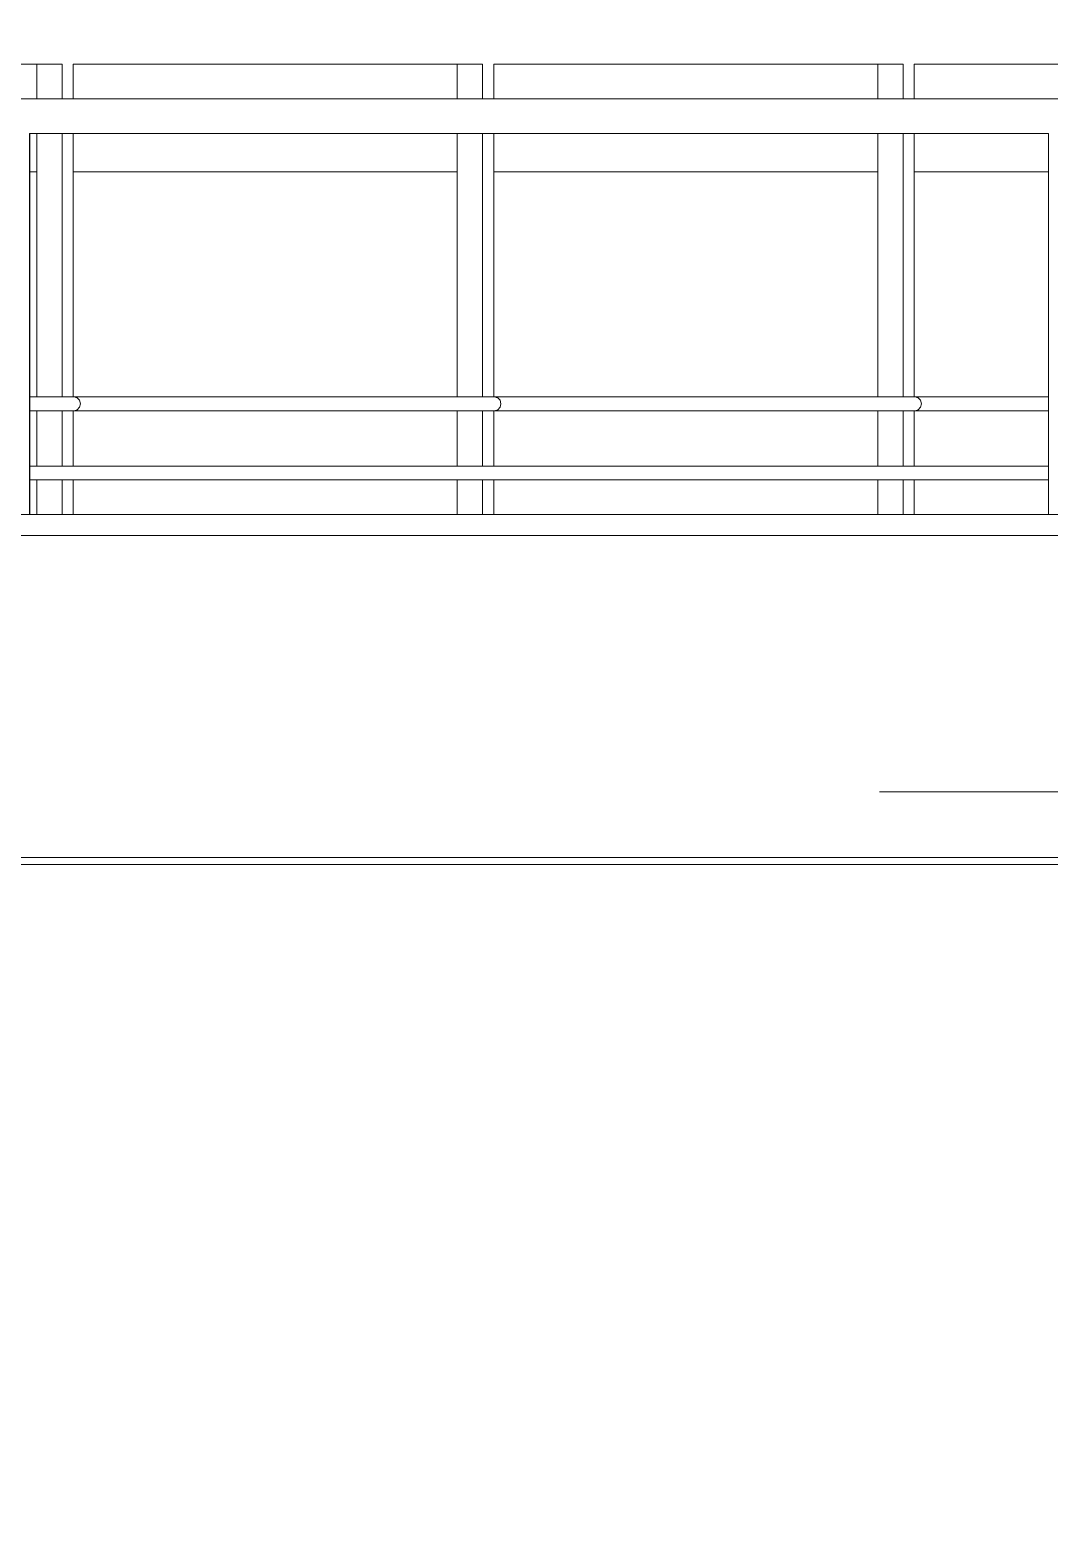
# Model space of a CAD drawing. Header units: millimetres. Extents: x -46169 to 174149, y -86316 to 18123.
# Drawn here: x 112667 to 114139, y -69298 to -67158 of the extents above; entities that cross this region are included whole.
import ezdxf

# ---------------------------------------------------------------- set-up
doc = ezdxf.new("R2010")
doc.units = ezdxf.units.MM
doc.header["$MEASUREMENT"] = 0
doc.linetypes.add('Dashed', pattern=[2822.222233, 1411.111116, -1411.111116])
doc.linetypes.add('Wipeout_Contour', pattern=[1000, 0, -1000])
doc.layers.add('A04_A04_1_A-35-M_FFE_Sanitary_Pen_No__105', color=7, linetype='Continuous', lineweight=15, true_color=0xa6a6a6)
doc.layers.add('A04_A04_1_New_A-25-M_Wall_Ext_Pen_No__64', color=7, linetype='Continuous', lineweight=20, true_color=0x606060)
doc.layers.add('A04_A04_1_New_A-25-M_Curtain_Wall', color=7, linetype='Continuous')
doc.layers.add('A04_A04_1_New_A-25-M_Wall_Ext', color=7, linetype='Continuous')
doc.layers.add('A04_A04_1_New_A-25-M_Curtain_Wall_Pen_No__87', color=8, linetype='Continuous', lineweight=20)
doc.layers.add('A04_A04_1_New_A-25-M_Wall_Ext_Pen_No__87', color=8, linetype='Continuous', lineweight=20)

msp = doc.modelspace()

# ---------------------------------------------------------------- wipeouts: each hides what was drawn before it
at = {"color": 254, "linetype": 'Wipeout_Contour', "lineweight": 0, "ltscale": 531857.36797}
msp.add_wipeout([(109955.2, -68352.9), (109955.2, -68362.9), (118100.2, -68362.9), (118100.2, -68352.9)], dxfattribs=at).dxf.layer = 'A04_A04_1_New_A-25-M_Curtain_Wall'
at = {"color": 254, "linetype": 'Wipeout_Contour', "lineweight": 0, "ltscale": 530120.140898}
msp.add_wipeout([(114542.8, -67157.9), (113936, -67157.9), (113936, -67207.9), (114542.8, -67207.9)], dxfattribs=at).dxf.layer = 'A04_A04_1_New_A-25-M_Wall_Ext'
at = {"color": 254, "linetype": 'Wipeout_Contour', "lineweight": 0, "ltscale": 525430.320539}
msp.add_wipeout([(112677.6, -67362.9), (112667.5, -67362.9), (112667.5, -67687.9), (112677.6, -67687.9)], dxfattribs=at).dxf.layer = 'A04_A04_1_New_A-25-M_Wall_Ext'
at = {"color": 254, "linetype": 'Wipeout_Contour', "lineweight": 0, "ltscale": 526579.835111}
msp.add_wipeout([(112730.3, -67362.9), (112730.3, -67687.9), (113284.5, -67687.9), (113284.5, -67362.9)], dxfattribs=at).dxf.layer = 'A04_A04_1_New_A-25-M_Wall_Ext'
at = {"color": 254, "linetype": 'Wipeout_Contour', "lineweight": 0, "ltscale": 528665.019899}
msp.add_wipeout([(113337.2, -67362.9), (113337.2, -67687.9), (113891.3, -67687.9), (113891.3, -67362.9)], dxfattribs=at).dxf.layer = 'A04_A04_1_New_A-25-M_Wall_Ext'
at = {"color": 254, "linetype": 'Wipeout_Contour', "lineweight": 0, "ltscale": 530131.877243}
msp.add_wipeout([(113944, -67687.9), (114137.4, -67687.9), (114137.4, -67362.9), (113944, -67362.9)], dxfattribs=at).dxf.layer = 'A04_A04_1_New_A-25-M_Wall_Ext'
at = {"color": 254, "linetype": 'Wipeout_Contour', "lineweight": 0, "ltscale": 525888.107772}
msp.add_wipeout([(112667.5, -67707.9), (112667.5, -67787.9), (112677.6, -67787.9), (112677.6, -67707.9)], dxfattribs=at).dxf.layer = 'A04_A04_1_New_A-25-M_Wall_Ext'
at = {"color": 254, "linetype": 'Wipeout_Contour', "lineweight": 0, "ltscale": 527036.624929}
msp.add_wipeout([(113284.5, -67707.9), (112730.3, -67707.9), (112730.3, -67787.9), (113284.5, -67787.9)], dxfattribs=at).dxf.layer = 'A04_A04_1_New_A-25-M_Wall_Ext'
at = {"color": 254, "linetype": 'Wipeout_Contour', "lineweight": 0, "ltscale": 529120.008796}
msp.add_wipeout([(113337.2, -67787.9), (113891.3, -67787.9), (113891.3, -67707.9), (113337.2, -67707.9)], dxfattribs=at).dxf.layer = 'A04_A04_1_New_A-25-M_Wall_Ext'
at = {"color": 254, "linetype": 'Wipeout_Contour', "lineweight": 0, "ltscale": 530585.606446}
msp.add_wipeout([(114137.4, -67707.9), (113944, -67707.9), (113944, -67787.9), (114137.4, -67787.9)], dxfattribs=at).dxf.layer = 'A04_A04_1_New_A-25-M_Wall_Ext'
at = {"color": 254, "linetype": 'Wipeout_Contour', "lineweight": 0, "ltscale": 526063.38046}
msp.add_wipeout([(112667.5, -67807.9), (112667.5, -67857.9), (112677.6, -67857.9), (112677.6, -67807.9)], dxfattribs=at).dxf.layer = 'A04_A04_1_New_A-25-M_Wall_Ext'
at = {"color": 254, "linetype": 'Wipeout_Contour', "lineweight": 0, "ltscale": 527211.516402}
msp.add_wipeout([(113284.5, -67807.9), (112730.3, -67807.9), (112730.3, -67857.9), (113284.5, -67857.9)], dxfattribs=at).dxf.layer = 'A04_A04_1_New_A-25-M_Wall_Ext'
at = {"color": 254, "linetype": 'Wipeout_Contour', "lineweight": 0, "ltscale": 529294.211898}
msp.add_wipeout([(113337.2, -67857.9), (113891.3, -67857.9), (113891.3, -67807.9), (113337.2, -67807.9)], dxfattribs=at).dxf.layer = 'A04_A04_1_New_A-25-M_Wall_Ext'
at = {"color": 254, "linetype": 'Wipeout_Contour', "lineweight": 0, "ltscale": 530759.328002}
msp.add_wipeout([(114137.4, -67807.9), (113944, -67807.9), (113944, -67857.9), (114137.4, -67857.9)], dxfattribs=at).dxf.layer = 'A04_A04_1_New_A-25-M_Wall_Ext'

# ---------------------------------------------------------------- next in the draw order: wipeouts: each hides what was drawn before it
at = {"color": 254, "linetype": 'Wipeout_Contour', "lineweight": 0, "ltscale": 5627447.604024815}
msp.add_wipeout([(109935.2, -69331.1), (111402.3, -69331.1), (111402.3, -69307.9), (111414.6, -69307.9), (111414.6, -69331.1), (112402, -69331.1), (112402, -69307.9), (112414.3, -69307.9), (112414.3, -69331.1), (112801.7, -69331.1), (112801.7, -69307.9), (112813.9, -69307.9), (112813.9, -69331.1), (113751.7, -69331.1), (113751.7, -69307.9), (113763.9, -69307.9), (113763.9, -69331.1), (114751.7, -69331.1), (114751.7, -69307.9), (114763.9, -69307.9), (114763.9, -69331.1), (115151.6, -69331.1), (115151.6, -69307.9), (115163.8, -69307.9), (115163.8, -69331.1), (116101.8, -69331.1), (116101.8, -69307.9), (116114, -69307.9), (116114, -69331.1), (117101.9, -69331.1), (117101.9, -69307.9), (117114.1, -69307.9), (117114.1, -69331.1), (117502, -69331.1), (117502, -69307.9), (117514.2, -69307.9), (117514.2, -69331.1), (118172.9, -69331.1), (118172.9, -69307.9), (118175.2, -69307.9), (118175.2, -68362.9), (109935.2, -68362.9)], dxfattribs=at).dxf.layer = 'A04_A04_1_New_A-25-M_Curtain_Wall'
at = {"color": 254, "linetype": 'Wipeout_Contour', "lineweight": 0, "ltscale": 529175.568403}
msp.add_wipeout([(113927.9, -67257.9), (113944, -67257.9), (113944, -67207.9), (113927.9, -67207.9)], dxfattribs=at).dxf.layer = 'A04_A04_1_New_A-25-M_Wall_Ext'
at = {"color": 254, "linetype": 'Wipeout_Contour', "lineweight": 0, "ltscale": 525544.46494}
msp.add_wipeout([(112714.3, -67307.9), (112714.3, -67687.9), (112730.3, -67687.9), (112730.3, -67307.9)], dxfattribs=at).dxf.layer = 'A04_A04_1_New_A-25-M_Wall_Ext'
at = {"color": 254, "linetype": 'Wipeout_Contour', "lineweight": 0, "ltscale": 527628.497387}
msp.add_wipeout([(113321.1, -67307.9), (113321.1, -67687.9), (113337.2, -67687.9), (113337.2, -67307.9)], dxfattribs=at).dxf.layer = 'A04_A04_1_New_A-25-M_Wall_Ext'
at = {"color": 254, "linetype": 'Wipeout_Contour', "lineweight": 0, "ltscale": 529715.45397}
msp.add_wipeout([(113944, -67307.9), (113927.9, -67307.9), (113927.9, -67687.9), (113944, -67687.9)], dxfattribs=at).dxf.layer = 'A04_A04_1_New_A-25-M_Wall_Ext'
at = {"color": 254, "linetype": 'Wipeout_Contour', "lineweight": 0, "ltscale": 526058.514372}
msp.add_wipeout([(112730.3, -67707.9), (112714.3, -67707.9), (112714.3, -67787.9), (112730.3, -67787.9)], dxfattribs=at).dxf.layer = 'A04_A04_1_New_A-25-M_Wall_Ext'
at = {"color": 254, "linetype": 'Wipeout_Contour', "lineweight": 0, "ltscale": 528140.517301}
msp.add_wipeout([(113321.1, -67787.9), (113337.2, -67787.9), (113337.2, -67707.9), (113321.1, -67707.9)], dxfattribs=at).dxf.layer = 'A04_A04_1_New_A-25-M_Wall_Ext'
at = {"color": 254, "linetype": 'Wipeout_Contour', "lineweight": 0, "ltscale": 530225.457544}
msp.add_wipeout([(113927.9, -67707.9), (113927.9, -67787.9), (113944, -67787.9), (113944, -67707.9)], dxfattribs=at).dxf.layer = 'A04_A04_1_New_A-25-M_Wall_Ext'
at = {"color": 254, "linetype": 'Wipeout_Contour', "lineweight": 0, "ltscale": 526233.730384}
msp.add_wipeout([(112714.3, -67857.9), (112730.3, -67857.9), (112730.3, -67807.9), (112714.3, -67807.9)], dxfattribs=at).dxf.layer = 'A04_A04_1_New_A-25-M_Wall_Ext'
at = {"color": 254, "linetype": 'Wipeout_Contour', "lineweight": 0, "ltscale": 528315.04276}
msp.add_wipeout([(113337.2, -67807.9), (113321.1, -67807.9), (113321.1, -67857.9), (113337.2, -67857.9)], dxfattribs=at).dxf.layer = 'A04_A04_1_New_A-25-M_Wall_Ext'
at = {"color": 254, "linetype": 'Wipeout_Contour', "lineweight": 0, "ltscale": 530399.296924}
msp.add_wipeout([(113927.9, -67857.9), (113944, -67857.9), (113944, -67807.9), (113927.9, -67807.9)], dxfattribs=at).dxf.layer = 'A04_A04_1_New_A-25-M_Wall_Ext'

# ---------------------------------------------------------------- next in the draw order: wipeouts: each hides what was drawn before it
at = {"color": 254, "linetype": 'Wipeout_Contour', "lineweight": 0, "ltscale": 529084.793087}
msp.add_wipeout([(113927.9, -67207.9), (113891.3, -67207.9), (113891.3, -67257.9), (113927.9, -67257.9)], dxfattribs=at).dxf.layer = 'A04_A04_1_New_A-25-M_Wall_Ext'
at = {"color": 254, "linetype": 'Wipeout_Contour', "lineweight": 0, "ltscale": 525454.036142}
msp.add_wipeout([(112677.6, -67687.9), (112714.3, -67687.9), (112714.3, -67307.9), (112677.6, -67307.9)], dxfattribs=at).dxf.layer = 'A04_A04_1_New_A-25-M_Wall_Ext'
at = {"color": 254, "linetype": 'Wipeout_Contour', "lineweight": 0, "ltscale": 527537.940813}
msp.add_wipeout([(113321.1, -67307.9), (113284.5, -67307.9), (113284.5, -67687.9), (113321.1, -67687.9)], dxfattribs=at).dxf.layer = 'A04_A04_1_New_A-25-M_Wall_Ext'
at = {"color": 254, "linetype": 'Wipeout_Contour', "lineweight": 0, "ltscale": 529624.771163}
msp.add_wipeout([(113927.9, -67307.9), (113891.3, -67307.9), (113891.3, -67687.9), (113927.9, -67687.9)], dxfattribs=at).dxf.layer = 'A04_A04_1_New_A-25-M_Wall_Ext'
at = {"color": 254, "linetype": 'Wipeout_Contour', "lineweight": 0, "ltscale": 525968.173991}
msp.add_wipeout([(112677.6, -67787.9), (112714.3, -67787.9), (112714.3, -67707.9), (112677.6, -67707.9)], dxfattribs=at).dxf.layer = 'A04_A04_1_New_A-25-M_Wall_Ext'
at = {"color": 254, "linetype": 'Wipeout_Contour', "lineweight": 0, "ltscale": 528050.048637}
msp.add_wipeout([(113284.5, -67787.9), (113321.1, -67787.9), (113321.1, -67707.9), (113284.5, -67707.9)], dxfattribs=at).dxf.layer = 'A04_A04_1_New_A-25-M_Wall_Ext'
at = {"color": 254, "linetype": 'Wipeout_Contour', "lineweight": 0, "ltscale": 530134.862029}
msp.add_wipeout([(113927.9, -67707.9), (113891.3, -67707.9), (113891.3, -67787.9), (113927.9, -67787.9)], dxfattribs=at).dxf.layer = 'A04_A04_1_New_A-25-M_Wall_Ext'
at = {"color": 254, "linetype": 'Wipeout_Contour', "lineweight": 0, "ltscale": 530510.077322}
msp.add_wipeout([(113949.7, -67706.6), (114137.4, -67706.6), (114137.4, -67702.9), (113953.1, -67702.9)], dxfattribs=at).dxf.layer = 'A04_A04_1_New_A-25-M_Wall_Ext'
at = {"color": 254, "linetype": 'Wipeout_Contour', "lineweight": 0, "ltscale": 526143.420091}
msp.add_wipeout([(112677.6, -67807.9), (112677.6, -67857.9), (112714.3, -67857.9), (112714.3, -67807.9)], dxfattribs=at).dxf.layer = 'A04_A04_1_New_A-25-M_Wall_Ext'
at = {"color": 254, "linetype": 'Wipeout_Contour', "lineweight": 0, "ltscale": 528224.603974}
msp.add_wipeout([(113284.5, -67807.9), (113284.5, -67857.9), (113321.1, -67857.9), (113321.1, -67807.9)], dxfattribs=at).dxf.layer = 'A04_A04_1_New_A-25-M_Wall_Ext'
at = {"color": 254, "linetype": 'Wipeout_Contour', "lineweight": 0, "ltscale": 530308.731109}
msp.add_wipeout([(113891.3, -67857.9), (113927.9, -67857.9), (113927.9, -67807.9), (113891.3, -67807.9)], dxfattribs=at).dxf.layer = 'A04_A04_1_New_A-25-M_Wall_Ext'

# ---------------------------------------------------------------- next in the draw order: linework, layer by layer
at = {"layer": 'A04_A04_1_New_A-25-M_Wall_Ext_Pen_No__87', "linetype": 'Continuous'}
for p, q in [((112667.5, -67362.9), (112677.6, -67362.9)), ((112730.3, -67362.9), (113284.5, -67362.9)), ((113337.2, -67362.9), (113891.3, -67362.9))]:
    msp.add_line(p, q, dxfattribs=at)

# ---------------------------------------------------------------- next in the draw order: wipeouts: each hides what was drawn before it
at = {"color": 254, "linetype": 'Wipeout_Contour', "lineweight": 0, "ltscale": 528029.208379}
msp.add_wipeout([(113329.1, -67207.9), (113936, -67207.9), (113936, -67157.9), (113329.1, -67157.9)], dxfattribs=at).dxf.layer = 'A04_A04_1_New_A-25-M_Wall_Ext'
at = {"color": 254, "linetype": 'Wipeout_Contour', "lineweight": 0, "ltscale": 530505.181448}
msp.add_wipeout([(113954.3, -67697.9), (113953.1, -67702.9), (114137.4, -67702.9), (114137.4, -67697.9)], dxfattribs=at).dxf.layer = 'A04_A04_1_New_A-25-M_Wall_Ext'

# ---------------------------------------------------------------- next in the draw order: linework, layer by layer
at = {"layer": 'A04_A04_1_New_A-25-M_Wall_Ext_Pen_No__64', "linetype": 'Continuous'}
msp.add_line((113944, -67207.9), (114534.8, -67207.9), dxfattribs=at)

# ---------------------------------------------------------------- next in the draw order: wipeouts: each hides what was drawn before it
at = {"color": 254, "linetype": 'Wipeout_Contour', "lineweight": 0, "ltscale": 527086.47528}
msp.add_wipeout([(113321.1, -67207.9), (113321.1, -67257.9), (113337.2, -67257.9), (113337.2, -67207.9)], dxfattribs=at).dxf.layer = 'A04_A04_1_New_A-25-M_Wall_Ext'
at = {"color": 254, "linetype": 'Wipeout_Contour', "lineweight": 0, "ltscale": 530494.972512}
msp.add_wipeout([(113953.1, -67692.9), (113954.3, -67697.9), (114137.4, -67697.9), (114137.4, -67692.9)], dxfattribs=at).dxf.layer = 'A04_A04_1_New_A-25-M_Wall_Ext'

# ---------------------------------------------------------------- next in the draw order: wipeouts: each hides what was drawn before it
at = {"color": 254, "linetype": 'Wipeout_Contour', "lineweight": 0, "ltscale": 526995.825609}
msp.add_wipeout([(113284.5, -67207.9), (113284.5, -67257.9), (113321.1, -67257.9), (113321.1, -67207.9)], dxfattribs=at).dxf.layer = 'A04_A04_1_New_A-25-M_Wall_Ext'
at = {"color": 254, "linetype": 'Wipeout_Contour', "lineweight": 0, "ltscale": 530508.359687}
msp.add_wipeout([(113945.1, -67707.9), (114137.4, -67707.9), (114137.4, -67706.6), (113949.7, -67706.6)], dxfattribs=at).dxf.layer = 'A04_A04_1_New_A-25-M_Wall_Ext'
at = {"color": 254, "linetype": 'Wipeout_Contour', "lineweight": 0, "ltscale": 530482.185775}
msp.add_wipeout([(114137.4, -67689.3), (113949.7, -67689.3), (113953.1, -67692.9), (114137.4, -67692.9)], dxfattribs=at).dxf.layer = 'A04_A04_1_New_A-25-M_Wall_Ext'

# ---------------------------------------------------------------- next in the draw order: wipeouts: each hides what was drawn before it
at = {"color": 254, "linetype": 'Wipeout_Contour', "lineweight": 0, "ltscale": 525941.166247}
msp.add_wipeout([(112722.3, -67207.9), (113329.1, -67207.9), (113329.1, -67157.9), (112722.3, -67157.9)], dxfattribs=at).dxf.layer = 'A04_A04_1_New_A-25-M_Wall_Ext'
at = {"color": 254, "linetype": 'Wipeout_Contour', "lineweight": 0, "ltscale": 530470.258661}
msp.add_wipeout([(114137.4, -67687.9), (113945.1, -67687.9), (113949.7, -67689.3), (114137.4, -67689.3)], dxfattribs=at).dxf.layer = 'A04_A04_1_New_A-25-M_Wall_Ext'
at = {"color": 254, "linetype": 'Wipeout_Contour', "lineweight": 0, "ltscale": 529147.521526}
msp.add_wipeout([(113346.2, -67702.9), (113342.9, -67706.6), (113949.7, -67706.6), (113953.1, -67702.9)], dxfattribs=at).dxf.layer = 'A04_A04_1_New_A-25-M_Wall_Ext'

# ---------------------------------------------------------------- next in the draw order: linework, layer by layer
at = {"layer": 'A04_A04_1_New_A-25-M_Wall_Ext_Pen_No__64', "linetype": 'Continuous'}
msp.add_line((113337.2, -67207.9), (113927.9, -67207.9), dxfattribs=at)

# ---------------------------------------------------------------- next in the draw order: wipeouts: each hides what was drawn before it
at = {"color": 254, "linetype": 'Wipeout_Contour', "lineweight": 0, "ltscale": 525000.292323}
msp.add_wipeout([(112714.3, -67257.9), (112730.3, -67257.9), (112730.3, -67207.9), (112714.3, -67207.9)], dxfattribs=at).dxf.layer = 'A04_A04_1_New_A-25-M_Wall_Ext'
at = {"color": 254, "linetype": 'Wipeout_Contour', "lineweight": 0, "ltscale": 529146.523892}
msp.add_wipeout([(113347.5, -67697.9), (113346.2, -67702.9), (113953.1, -67702.9), (113954.3, -67697.9)], dxfattribs=at).dxf.layer = 'A04_A04_1_New_A-25-M_Wall_Ext'

# ---------------------------------------------------------------- next in the draw order: wipeouts: each hides what was drawn before it
at = {"color": 254, "linetype": 'Wipeout_Contour', "lineweight": 0, "ltscale": 524909.76982}
msp.add_wipeout([(112714.3, -67207.9), (112677.6, -67207.9), (112677.6, -67257.9), (112714.3, -67257.9)], dxfattribs=at).dxf.layer = 'A04_A04_1_New_A-25-M_Wall_Ext'
at = {"color": 254, "linetype": 'Wipeout_Contour', "lineweight": 0, "ltscale": 529136.288677}
msp.add_wipeout([(113346.2, -67692.9), (113347.5, -67697.9), (113954.3, -67697.9), (113953.1, -67692.9)], dxfattribs=at).dxf.layer = 'A04_A04_1_New_A-25-M_Wall_Ext'

# ---------------------------------------------------------------- next in the draw order: wipeouts: each hides what was drawn before it
at = {"color": 254, "linetype": 'Wipeout_Contour', "lineweight": 0, "ltscale": 523856.049022}
msp.add_wipeout([(112115.5, -67207.9), (112722.3, -67207.9), (112722.3, -67157.9), (112115.5, -67157.9)], dxfattribs=at).dxf.layer = 'A04_A04_1_New_A-25-M_Wall_Ext'
at = {"color": 254, "linetype": 'Wipeout_Contour', "lineweight": 0, "ltscale": 527442.8275}
msp.add_wipeout([(112647.4, -67307.9), (114157.4, -67307.9), (114157.4, -67257.9), (112647.4, -67257.9)], dxfattribs=at).dxf.layer = 'A04_A04_1_New_A-25-M_Wall_Ext'
at = {"color": 254, "linetype": 'Wipeout_Contour', "lineweight": 0, "ltscale": 529139.014234}
msp.add_wipeout([(113338.3, -67707.9), (113945.1, -67707.9), (113949.7, -67706.6), (113342.9, -67706.6)], dxfattribs=at).dxf.layer = 'A04_A04_1_New_A-25-M_Wall_Ext'
at = {"color": 254, "linetype": 'Wipeout_Contour', "lineweight": 0, "ltscale": 529119.558013}
msp.add_wipeout([(113342.9, -67689.3), (113346.2, -67692.9), (113953.1, -67692.9), (113949.7, -67689.3)], dxfattribs=at).dxf.layer = 'A04_A04_1_New_A-25-M_Wall_Ext'

# ---------------------------------------------------------------- next in the draw order: linework, layer by layer
at = {"layer": 'A04_A04_1_New_A-25-M_Wall_Ext_Pen_No__64', "linetype": 'Continuous'}
for p, q in [((112123.5, -67207.9), (112714.3, -67207.9)), ((112677.6, -67257.9), (112677.6, -67207.9)), ((112714.3, -67257.9), (112714.3, -67207.9)), ((112730.3, -67257.9), (112730.3, -67207.9)), ((112730.3, -67207.9), (113321.1, -67207.9)), ((113284.5, -67257.9), (113284.5, -67207.9)), ((113321.1, -67257.9), (113321.1, -67207.9)), ((113337.2, -67257.9), (113337.2, -67207.9)), ((113891.3, -67257.9), (113891.3, -67207.9)), ((113927.9, -67257.9), (113927.9, -67207.9)), ((113944, -67257.9), (113944, -67207.9)), ((112647.4, -67257.9), (114157.4, -67257.9)), ((113945.1, -67707.9), (113949.7, -67706.6)), ((113949.7, -67706.6), (113953.1, -67702.9))]:
    msp.add_line(p, q, dxfattribs=at)

# ---------------------------------------------------------------- next in the draw order: wipeouts: each hides what was drawn before it
at = {"color": 254, "linetype": 'Wipeout_Contour', "lineweight": 0, "ltscale": 530651.214028}
msp.add_wipeout([(114177.4, -67307.9), (114137.4, -67307.9), (114137.4, -67857.9), (114177.4, -67857.9)], dxfattribs=at).dxf.layer = 'A04_A04_1_New_A-25-M_Wall_Ext'
at = {"color": 254, "linetype": 'Wipeout_Contour', "lineweight": 0, "ltscale": 529100.814452}
msp.add_wipeout([(113945.1, -67687.9), (113338.3, -67687.9), (113342.9, -67689.3), (113949.7, -67689.3)], dxfattribs=at).dxf.layer = 'A04_A04_1_New_A-25-M_Wall_Ext'
at = {"color": 254, "linetype": 'Wipeout_Contour', "lineweight": 0, "ltscale": 527063.625899}
msp.add_wipeout([(112736, -67706.6), (113342.9, -67706.6), (113346.2, -67702.9), (112739.4, -67702.9)], dxfattribs=at).dxf.layer = 'A04_A04_1_New_A-25-M_Wall_Ext'

# ---------------------------------------------------------------- next in the draw order: linework, layer by layer
at = {"layer": 'A04_A04_1_New_A-25-M_Wall_Ext_Pen_No__64', "linetype": 'Continuous'}
for p, q in [((112667.4, -67307.9), (114137.4, -67307.9)), ((113891.3, -67687.9), (113891.3, -67307.9)), ((113927.9, -67687.9), (113927.9, -67307.9)), ((113944, -67687.9), (113944, -67307.9)), ((114137.4, -67687.9), (113945.1, -67687.9)), ((113949.7, -67689.3), (113945.1, -67687.9)), ((114137.4, -67707.9), (113945.1, -67707.9)), ((113953.1, -67692.9), (113949.7, -67689.3)), ((113954.3, -67697.9), (113953.1, -67692.9)), ((113953.1, -67702.9), (113954.3, -67697.9))]:
    msp.add_line(p, q, dxfattribs=at)
at = {"layer": 'A04_A04_1_New_A-25-M_Wall_Ext_Pen_No__87', "linetype": 'Continuous'}
msp.add_line((113944, -67362.9), (114137.4, -67362.9), dxfattribs=at)

# ---------------------------------------------------------------- next in the draw order: wipeouts: each hides what was drawn before it
at = {"color": 254, "linetype": 'Wipeout_Contour', "lineweight": 0, "ltscale": 1061988.203704401}
msp.add_wipeout([(109930.2, -67857.9), (109930.2, -67907.9), (109935.2, -67907.9), (109935.2, -67887.9), (118175.2, -67887.9), (118175.2, -67907.9), (118180.2, -67907.9), (118180.2, -67857.9)], dxfattribs=at).dxf.layer = 'A04_A04_1_New_A-25-M_Curtain_Wall'
at = {"color": 254, "linetype": 'Wipeout_Contour', "lineweight": 0, "ltscale": 527062.582156}
msp.add_wipeout([(112739.4, -67702.9), (113346.2, -67702.9), (113347.5, -67697.9), (112740.6, -67697.9)], dxfattribs=at).dxf.layer = 'A04_A04_1_New_A-25-M_Wall_Ext'
at = {"color": 254, "linetype": 'Wipeout_Contour', "lineweight": 0, "ltscale": 528477.911255}
msp.add_wipeout([(112667.5, -67787.9), (112667.5, -67789.3), (114137.4, -67789.3), (114137.4, -67787.9)], dxfattribs=at).dxf.layer = 'A04_A04_1_New_A-25-M_Wall_Ext'

# ---------------------------------------------------------------- next in the draw order: linework, layer by layer
at = {"layer": 'A04_A04_1_New_A-25-M_Curtain_Wall_Pen_No__87', "linetype": 'Continuous'}
msp.add_line((118180.2, -67857.9), (109930.2, -67857.9), dxfattribs=at)

# ---------------------------------------------------------------- next in the draw order: wipeouts: each hides what was drawn before it
at = {"color": 254, "linetype": 'Wipeout_Contour', "lineweight": 0, "ltscale": 531465.678895}
msp.add_wipeout([(109935.2, -67887.9), (109935.2, -68352.9), (118175.2, -68352.9), (118175.2, -67887.9)], dxfattribs=at).dxf.layer = 'A04_A04_1_New_A-25-M_Curtain_Wall'
at = {"color": 254, "linetype": 'Wipeout_Contour', "lineweight": 0, "ltscale": 527052.306471}
msp.add_wipeout([(113346.2, -67692.9), (112739.4, -67692.9), (112740.6, -67697.9), (113347.5, -67697.9)], dxfattribs=at).dxf.layer = 'A04_A04_1_New_A-25-M_Wall_Ext'
at = {"color": 254, "linetype": 'Wipeout_Contour', "lineweight": 0, "ltscale": 528483.042369}
msp.add_wipeout([(112667.5, -67789.3), (112667.5, -67792.9), (114137.4, -67792.9), (114137.4, -67789.3)], dxfattribs=at).dxf.layer = 'A04_A04_1_New_A-25-M_Wall_Ext'

# ---------------------------------------------------------------- next in the draw order: linework, layer by layer
at = {"layer": 'A04_A04_1_A-35-M_FFE_Sanitary_Pen_No__105', "linetype": 'Dashed'}
msp.add_line((105427.1, -68257.9), (131120.2, -68257.9), dxfattribs=at)
at = {"layer": 'A04_A04_1_New_A-25-M_Curtain_Wall_Pen_No__87', "linetype": 'Continuous'}
for p, q in [((118175.2, -67887.9), (109935.2, -67887.9)), ((109935.2, -68352.9), (118175.2, -68352.9)), ((118175.2, -68362.9), (109935.2, -68362.9))]:
    msp.add_line(p, q, dxfattribs=at)

# ---------------------------------------------------------------- next in the draw order: wipeouts: each hides what was drawn before it
at = {"color": 254, "linetype": 'Wipeout_Contour', "lineweight": 0, "ltscale": 527055.158025}
msp.add_wipeout([(112736, -67706.6), (112731.5, -67707.9), (113338.3, -67707.9), (113342.9, -67706.6)], dxfattribs=at).dxf.layer = 'A04_A04_1_New_A-25-M_Wall_Ext'
at = {"color": 254, "linetype": 'Wipeout_Contour', "lineweight": 0, "ltscale": 527035.551818}
msp.add_wipeout([(113342.9, -67689.3), (112736, -67689.3), (112739.4, -67692.9), (113346.2, -67692.9)], dxfattribs=at).dxf.layer = 'A04_A04_1_New_A-25-M_Wall_Ext'
at = {"color": 254, "linetype": 'Wipeout_Contour', "lineweight": 0, "ltscale": 528491.929951}
msp.add_wipeout([(114137.4, -67792.9), (112667.5, -67792.9), (112667.5, -67797.9), (114137.4, -67797.9)], dxfattribs=at).dxf.layer = 'A04_A04_1_New_A-25-M_Wall_Ext'

# ---------------------------------------------------------------- next in the draw order: linework, layer by layer
at = {"layer": 'A04_A04_1_New_A-25-M_Wall_Ext_Pen_No__64', "linetype": 'Continuous'}
for p, q in [((113338.3, -67707.9), (113342.9, -67706.6)), ((113945.1, -67707.9), (113338.3, -67707.9)), ((113342.9, -67706.6), (113346.2, -67702.9))]:
    msp.add_line(p, q, dxfattribs=at)

# ---------------------------------------------------------------- next in the draw order: wipeouts: each hides what was drawn before it
at = {"color": 254, "linetype": 'Wipeout_Contour', "lineweight": 0, "ltscale": 527016.807198}
msp.add_wipeout([(113338.3, -67687.9), (112731.5, -67687.9), (112736, -67689.3), (113342.9, -67689.3)], dxfattribs=at).dxf.layer = 'A04_A04_1_New_A-25-M_Wall_Ext'
at = {"color": 254, "linetype": 'Wipeout_Contour', "lineweight": 0, "ltscale": 525902.166478}
msp.add_wipeout([(112667.5, -67702.9), (112667.5, -67706.6), (112736, -67706.6), (112739.4, -67702.9)], dxfattribs=at).dxf.layer = 'A04_A04_1_New_A-25-M_Wall_Ext'
at = {"color": 254, "linetype": 'Wipeout_Contour', "lineweight": 0, "ltscale": 528502.192937}
msp.add_wipeout([(112667.5, -67802.9), (114137.4, -67802.9), (114137.4, -67797.9), (112667.5, -67797.9)], dxfattribs=at).dxf.layer = 'A04_A04_1_New_A-25-M_Wall_Ext'

# ---------------------------------------------------------------- next in the draw order: linework, layer by layer
at = {"layer": 'A04_A04_1_New_A-25-M_Wall_Ext_Pen_No__64', "linetype": 'Continuous'}
for p, q in [((113284.5, -67687.9), (113284.5, -67307.9)), ((113321.1, -67687.9), (113321.1, -67307.9)), ((113337.2, -67687.9), (113337.2, -67307.9)), ((113945.1, -67687.9), (113338.3, -67687.9)), ((113342.9, -67689.3), (113338.3, -67687.9)), ((113284.5, -67787.9), (113284.5, -67707.9)), ((113321.1, -67787.9), (113321.1, -67707.9)), ((113337.2, -67787.9), (113337.2, -67707.9)), ((113346.2, -67692.9), (113342.9, -67689.3)), ((113347.5, -67697.9), (113346.2, -67692.9)), ((113346.2, -67702.9), (113347.5, -67697.9)), ((113891.3, -67787.9), (113891.3, -67707.9)), ((113927.9, -67787.9), (113927.9, -67707.9)), ((113944, -67787.9), (113944, -67707.9)), ((112667.5, -67787.9), (114137.4, -67787.9))]:
    msp.add_line(p, q, dxfattribs=at)

# ---------------------------------------------------------------- next in the draw order: wipeouts: each hides what was drawn before it
at = {"color": 254, "linetype": 'Wipeout_Contour', "lineweight": 0, "ltscale": 525897.146831}
msp.add_wipeout([(112667.5, -67697.9), (112667.5, -67702.9), (112739.4, -67702.9), (112740.6, -67697.9)], dxfattribs=at).dxf.layer = 'A04_A04_1_New_A-25-M_Wall_Ext'
at = {"color": 254, "linetype": 'Wipeout_Contour', "lineweight": 0, "ltscale": 528511.081367}
msp.add_wipeout([(112667.5, -67806.6), (114137.4, -67806.6), (114137.4, -67802.9), (112667.5, -67802.9)], dxfattribs=at).dxf.layer = 'A04_A04_1_New_A-25-M_Wall_Ext'

# ---------------------------------------------------------------- next in the draw order: wipeouts: each hides what was drawn before it
at = {"color": 254, "linetype": 'Wipeout_Contour', "lineweight": 0, "ltscale": 525886.848444}
msp.add_wipeout([(112667.5, -67697.9), (112740.6, -67697.9), (112739.4, -67692.9), (112667.5, -67692.9)], dxfattribs=at).dxf.layer = 'A04_A04_1_New_A-25-M_Wall_Ext'
at = {"color": 254, "linetype": 'Wipeout_Contour', "lineweight": 0, "ltscale": 528516.213228}
msp.add_wipeout([(112667.5, -67807.9), (114137.4, -67807.9), (114137.4, -67806.6), (112667.5, -67806.6)], dxfattribs=at).dxf.layer = 'A04_A04_1_New_A-25-M_Wall_Ext'

# ---------------------------------------------------------------- next in the draw order: linework, layer by layer
at = {"layer": 'A04_A04_1_New_A-25-M_Wall_Ext_Pen_No__64', "linetype": 'Continuous'}
for p, q in [((114137.4, -67857.9), (114137.4, -67307.9)), ((112667.5, -67807.9), (114137.4, -67807.9)), ((112677.6, -67857.9), (112677.6, -67807.9)), ((112714.3, -67857.9), (112714.3, -67807.9)), ((112730.3, -67857.9), (112730.3, -67807.9)), ((113284.5, -67857.9), (113284.5, -67807.9)), ((113321.1, -67857.9), (113321.1, -67807.9)), ((113337.2, -67857.9), (113337.2, -67807.9)), ((113891.3, -67857.9), (113891.3, -67807.9)), ((113927.9, -67857.9), (113927.9, -67807.9)), ((113944, -67857.9), (113944, -67807.9))]:
    msp.add_line(p, q, dxfattribs=at)

# ---------------------------------------------------------------- next in the draw order: wipeouts: each hides what was drawn before it
at = {"color": 254, "linetype": 'Wipeout_Contour', "lineweight": 0, "ltscale": 525874.030553}
msp.add_wipeout([(112736, -67689.3), (112667.5, -67689.3), (112667.5, -67692.9), (112739.4, -67692.9)], dxfattribs=at).dxf.layer = 'A04_A04_1_New_A-25-M_Wall_Ext'
at = {"color": 254, "linetype": 'Wipeout_Contour', "lineweight": 0, "ltscale": 525900.535138}
msp.add_wipeout([(112667.5, -67707.9), (112731.5, -67707.9), (112736, -67706.6), (112667.5, -67706.6)], dxfattribs=at).dxf.layer = 'A04_A04_1_New_A-25-M_Wall_Ext'

# ---------------------------------------------------------------- next in the draw order: linework, layer by layer
at = {"layer": 'A04_A04_1_New_A-25-M_Wall_Ext_Pen_No__64', "linetype": 'Continuous'}
for p, q in [((112731.5, -67707.9), (112667.5, -67707.9)), ((112677.6, -67787.9), (112677.6, -67707.9)), ((112714.3, -67787.9), (112714.3, -67707.9)), ((112730.3, -67787.9), (112730.3, -67707.9)), ((112731.5, -67707.9), (112736, -67706.6)), ((113338.3, -67707.9), (112731.5, -67707.9)), ((112736, -67706.6), (112739.4, -67702.9))]:
    msp.add_line(p, q, dxfattribs=at)

# ---------------------------------------------------------------- next in the draw order: wipeouts: each hides what was drawn before it
at = {"color": 254, "linetype": 'Wipeout_Contour', "lineweight": 0, "ltscale": 525862.100266}
msp.add_wipeout([(112731.5, -67687.9), (112667.5, -67687.9), (112667.5, -67689.3), (112736, -67689.3)], dxfattribs=at).dxf.layer = 'A04_A04_1_New_A-25-M_Wall_Ext'

# ---------------------------------------------------------------- next in the draw order: linework, layer by layer
at = {"layer": 'A04_A04_1_New_A-25-M_Wall_Ext_Pen_No__64', "linetype": 'Continuous'}
for p, q in [((112667.4, -67857.9), (112667.4, -67307.9)), ((112667.5, -67857.9), (112667.5, -67307.9)), ((112677.6, -67687.9), (112677.6, -67307.9)), ((112714.3, -67687.9), (112714.3, -67307.9)), ((112730.3, -67687.9), (112730.3, -67307.9)), ((112731.5, -67687.9), (112667.5, -67687.9)), ((113338.3, -67687.9), (112731.5, -67687.9)), ((112736, -67689.3), (112731.5, -67687.9)), ((112739.4, -67692.9), (112736, -67689.3)), ((112740.6, -67697.9), (112739.4, -67692.9)), ((112739.4, -67702.9), (112740.6, -67697.9))]:
    msp.add_line(p, q, dxfattribs=at)

doc.saveas('drawing.dxf')
